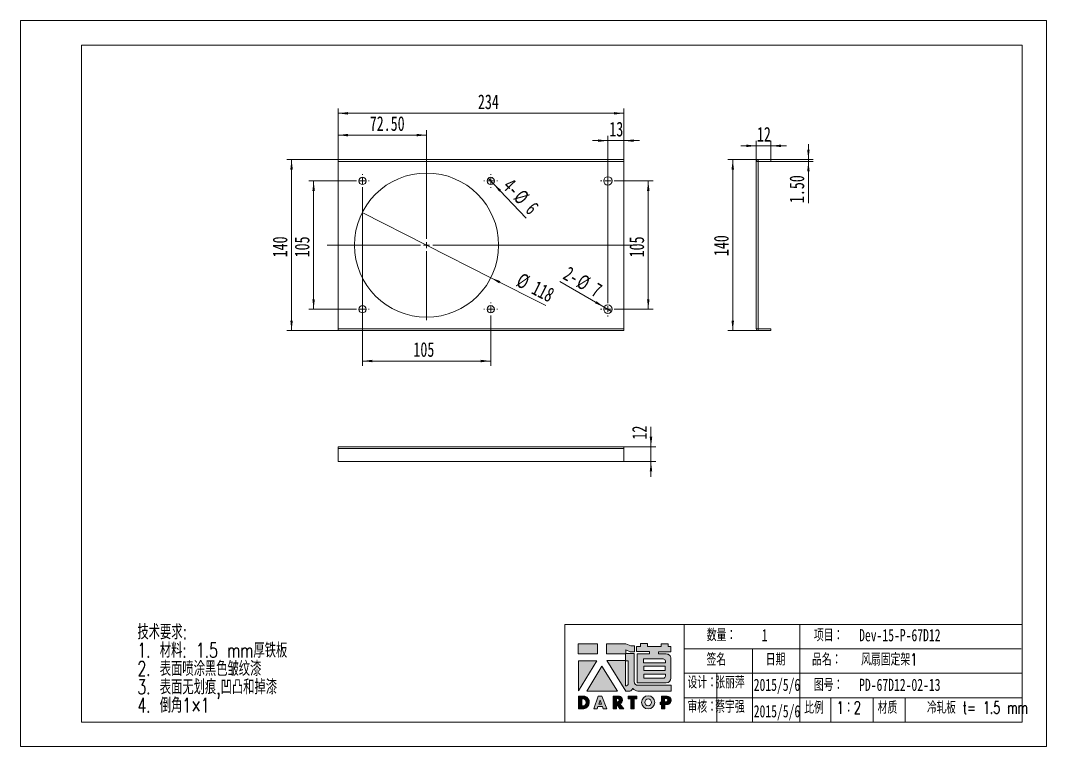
# Model space of a CAD drawing. Header units: millimetres. Extents: x 0 to 840, y 0 to 594.
import ezdxf

# ---------------------------------------------------------------- set-up
doc = ezdxf.new("R2010")
doc.units = ezdxf.units.MM
doc.header["$LTSCALE"] = 2
doc.layers.add('A-TITLEBLOCK', color=7, linetype='Continuous', lineweight=15)
doc.styles.add('SLDTEXTSTYLE0', font='TXT', dxfattribs={"width": 0.7, "bigfont": 'bigfont'})
doc.styles.add('SLDTEXTSTYLE1', font='TXT', dxfattribs={"width": 0.7})
doc.styles.add('SLDTEXTSTYLE2', font='TXT', dxfattribs={"width": 0.6538461538461539, "bigfont": 'bigfont'})
doc.dimstyles.new('SLDDIMSTYLE0', dxfattribs={"dimtxt": 12, "dimasz": 8.16, "dimexe": 0, "dimexo": 0.0625, "dimgap": 3, "dimtad": 2, "dimrnd": 1e-09, "dimzin": 12, "dimdsep": 46, "dimtxsty": 'SLDTEXTSTYLE1', "dimsah": 1, "dimcen": 0.09, "dimadec": 0, "dimazin": 3, "dimtfac": 1, "dimtmove": 0, "dimatfit": 0, "dimfxl": 0, "dimfrac": 2, "dimtolj": 1, "dimtzin": 12, "dimarcsym": 0})
doc.dimstyles.new('SLDDIMSTYLE1', dxfattribs={"dimtxt": 12, "dimasz": 8.16, "dimexe": 0, "dimexo": 0.0625, "dimgap": 3, "dimtad": 2, "dimrnd": 1e-09, "dimzin": 12, "dimdsep": 46, "dimtxsty": 'SLDTEXTSTYLE1', "dimsah": 1, "dimcen": 0.09, "dimadec": 0, "dimazin": 3, "dimtfac": 1, "dimtofl": 0, "dimtmove": 0, "dimatfit": 3, "dimfxl": 0, "dimfrac": 2, "dimtolj": 1, "dimtzin": 12, "dimarcsym": 0})
doc.dimstyles.new('SLDDIMSTYLE2', dxfattribs={"dimtxt": 12, "dimasz": 8.16, "dimexe": 0, "dimexo": 0.0625, "dimgap": 3, "dimtad": 2, "dimrnd": 1e-09, "dimzin": 4, "dimdsep": 46, "dimtxsty": 'SLDTEXTSTYLE1', "dimsah": 1, "dimcen": 0.09, "dimadec": 0, "dimazin": 1, "dimtfac": 1, "dimtofl": 0, "dimtmove": 0, "dimatfit": 3, "dimfxl": 0, "dimfrac": 2, "dimtolj": 1, "dimtzin": 12, "dimarcsym": 0})
doc.dimstyles.new('SLDDIMSTYLE3', dxfattribs={"dimtxt": 12, "dimasz": 8.16, "dimexe": 0, "dimexo": 0.0625, "dimgap": 3, "dimtad": 2, "dimrnd": 1e-09, "dimzin": 12, "dimdsep": 46, "dimtxsty": 'SLDTEXTSTYLE1', "dimblk1": 'NONE', "dimsah": 1, "dimcen": 0, "dimadec": 0, "dimazin": 3, "dimtfac": 1, "dimtmove": 0, "dimatfit": 3, "dimldrblk": 'NONE', "dimfxl": 0, "dimfrac": 2, "dimtolj": 1, "dimtzin": 12, "dimarcsym": 0})
doc.dimstyles.new('SLDDIMSTYLE4', dxfattribs={"dimtxt": 12, "dimasz": 8.16, "dimexe": 0, "dimexo": 0.0625, "dimgap": 3, "dimtad": 2, "dimrnd": 1e-09, "dimzin": 12, "dimdsep": 46, "dimtxsty": 'SLDTEXTSTYLE1', "dimblk1": 'NONE', "dimsah": 1, "dimcen": 0, "dimadec": 0, "dimazin": 3, "dimtfac": 1, "dimtmove": 0, "dimatfit": 3, "dimldrblk": 'NONE', "dimfxl": 0, "dimfrac": 2, "dimtolj": 1, "dimtzin": 12, "dimarcsym": 0})
doc.dimstyles.new('SLDDIMSTYLE5', dxfattribs={"dimtxt": 12, "dimasz": 8.16, "dimexe": 0, "dimexo": 0.0625, "dimgap": 3, "dimtad": 2, "dimrnd": 1e-09, "dimzin": 4, "dimdsep": 46, "dimtxsty": 'SLDTEXTSTYLE1', "dimsah": 1, "dimcen": 0.09, "dimadec": 0, "dimazin": 1, "dimtfac": 1, "dimtmove": 0, "dimatfit": 0, "dimfxl": 0, "dimfrac": 2, "dimtolj": 1, "dimtzin": 12, "dimarcsym": 0})

# ---------------------------------------------------------------- blocks, each defined once
blk = doc.blocks.new('块1')
at = {"linetype": 'Continuous'}
for color, points in [(12, [(15.4596455370124, 44.97355476996511), (15.4596455370124, 53.12236448196359), (-0.1372216441455354, 53.12236448196359), (-0.1372216441455354, 44.97355476996511)]), (12, [(-0.09543941307166293, 14.69460401760685), (14.95752573838749, 39.27206897076373), (-0.09543941307166293, 39.27206897076373)]), (12, [(31.88152853378735, 14.53088856560631), (19.13025121949497, 34.81193337682812), (6.825017551659649, 14.53088856560631)]), (8, [(47.79139594009808, 8.12742517421713), (47.79139594009808, 10.38120950228294), (40.67045756725874, 10.38120950228294), (40.67045756725874, 8.122031448080987), (42.89224604904918, 8.122031448080987), (42.89224604904918, -0.01900495269184162), (45.55238145046637, -0.01900495269184162), (45.55238145046637, 8.12742517421713)])]:
    blk.add_hatch(color=color, dxfattribs=at).paths.add_polyline_path(points, flags=0)
h = blk.add_hatch(color=12, dxfattribs=at)
edge = h.paths.add_edge_path(flags=0)
edge.add_line((38.76789999379105, 45.12124768258788), (38.76789999379105, 48.16997205902108))
edge.add_line((38.76789999379105, 48.16997205902108), (42.21016944663182, 46.68289003672156))
edge.add_line((42.21016944663182, 46.68289003672156), (45.9317201307783, 46.68289003672156))
edge.add_line((45.9317201307783, 46.68289003672156), (45.9317201307783, 51.60847246798652))
edge.add_line((45.9317201307783, 51.60847246798652), (42.8614591419766, 51.60847246798652))
edge.add_line((42.8614591419766, 51.60847246798652), (38.86099373715291, 53.18835830755006))
edge.add_line((38.86099373715291, 53.18835830755006), (22.82944474499205, 53.18835830755006))
edge.add_line((22.82944474499205, 53.18835830755006), (22.82944474499205, 44.85806557514632))
edge.add_line((22.82944474499205, 44.85806557514632), (38.42777796928521, 44.85806557514632))
edge.add_line((38.42777796928521, 44.85806557514632), (38.42777796928521, 44.68959095305915))
edge.add_line((38.42777796928521, 44.68959095305915), (38.42777796928521, 39.36534870503715))
edge.add_line((38.42777796928521, 39.36534870503715), (23.3018771687441, 39.36534870503715))
edge.add_line((23.3018771687441, 39.36534870503715), (38.85989420500314, 14.32735472361125))
edge.add_line((38.85989420500314, 14.32735472361125), (41.94069985035776, 14.32735472361125))
edge.add_arc((41.26090646930182, 17.27629516646864), 3.026279692369295, 282.9811251691751, 345.4172256101924)
edge.add_line((44.18969428837948, 16.51434327345369), (44.18969428837939, 16.62968258682553))
edge.add_line((44.18969428837939, 16.62968258682553), (44.46139510706749, 16.62968258682553))
edge.add_arc((50.27450662388722, 22.80613356426249), 8.481792981655811, 226.7357971412295, 259.3209385163939)
edge.add_line((48.70276667739407, 14.47124030014306), (75.73747808626996, 14.47124030014296))
edge.add_line((75.73747808626996, 14.47124030014296), (75.73747808626996, 19.21978160307659))
edge.add_line((75.73747808626996, 19.21978160307659), (48.58762824408925, 19.21978160307687))
edge.add_arc((48.5876282440515, 22.17696159563977), 2.95717999256276, 180.0000000007004, 270.0000000007314, ccw=False)
edge.add_line((45.63044825148874, 22.17696159560362), (45.63044825148888, 45.12124768258788))
edge.add_line((45.63044825148888, 45.12124768258788), (38.76789999379105, 45.12124768258788))
edge = h.paths.add_edge_path(flags=0)
edge.add_line((39.41845440429393, 18.64423929701617), (38.5780473981493, 18.64423929701617))
edge.add_line((38.5780473981493, 18.64423929701617), (38.58501110354163, 39.25890193341501))
edge.add_line((38.58501110354163, 39.25890193341501), (40.56710152110044, 39.25858465542663))
edge.add_line((40.56710152110044, 39.25858465542663), (40.56710152110044, 19.82560142344691))
edge.add_arc((36.69821349452629, 22.43824971439933), 4.668428606542609, 305.6398792732127, 325.968963113898, ccw=False)
h = blk.add_hatch(color=12, dxfattribs=at)
edge = h.paths.add_edge_path(flags=0)
edge.add_line((75.69093121442305, 46.68542826076473), (75.69093121442305, 50.91886871813395))
edge.add_line((75.69093121442305, 50.91886871813395), (73.28552082021854, 50.91886871813395))
edge.add_line((73.28552082021854, 50.91886871813395), (73.28552082021854, 53.20707771000742))
edge.add_line((73.28552082021854, 53.20707771000742), (67.78749227858239, 53.20707771000742))
edge.add_line((67.78749227858239, 53.20707771000742), (67.78749227858239, 51.03324743993018))
edge.add_line((67.78749227858239, 51.03324743993018), (56.56273245479993, 51.03324743993018))
edge.add_line((56.56273245479993, 51.03324743993018), (56.56273245479993, 53.32145643179415))
edge.add_line((56.56273245479993, 53.32145643179415), (50.68389919003803, 53.32145643179415))
edge.add_line((50.68389919003803, 53.32145643179415), (50.68389919003803, 50.99089082591806))
edge.add_line((50.68389919003803, 50.99089082591806), (47.43551395142909, 50.99089082591806))
edge.add_line((47.43551395142909, 50.99089082591806), (47.43551395142909, 46.77252107390677))
edge.add_line((47.43551395142909, 46.77252107390677), (58.15522189015076, 46.77252107390677))
edge.add_line((58.15522189015076, 46.77252107390677), (58.15522189015076, 44.90676774932623))
edge.add_line((58.15522189015076, 44.90676774932623), (48.1663364909133, 44.90676774932623))
edge.add_line((48.1663364909133, 44.90676774932623), (48.1663364909133, 21.28510279454743))
edge.add_line((48.1663364909133, 21.28510279454743), (71.87973834242777, 21.28510279454743))
edge.add_arc((71.8797383424644, 24.98157778516709), 3.696474990619765, 269.9999999994329, 359.9999999994308)
edge.add_line((75.57621333308417, 24.98157778513031), (75.57621333308427, 41.15825916545758))
edge.add_arc((71.87973834244609, 41.15825916543933), 3.696474990638222, 2.828264897405108e-10, 90.00000000028393)
edge.add_line((71.87973834242777, 44.85473415607755), (65.61115113613657, 44.85473415607759))
edge.add_line((65.61115113613657, 44.85473415607759), (65.61115113613657, 46.68542826076473))
edge.add_line((65.61115113613657, 46.68542826076473), (75.69093121442305, 46.68542826076473))
h.paths.add_polyline_path([(53.47011430738048, 31.35360309238698), (53.47011430738048, 34.78607521918592), (70.99446179674538, 34.78607521918592), (70.99446179674538, 31.35360309238698)], flags=0)
edge = h.paths.add_edge_path(flags=0)
edge.add_line((53.3553964263226, 40.85020978126384), (69.26094218231292, 40.85020978126384))
edge.add_arc((69.2609421822491, 39.00197228603129), 1.848237495232656, -1.9737740331038367e-09, 89.99999999802071, ccw=False)
edge.add_line((71.10917967748186, 39.00197228596765), (71.10917967748186, 37.6464950980746))
edge.add_line((71.10917967748186, 37.6464950980746), (53.3553964263226, 37.6464950980746))
edge.add_line((53.3553964263226, 37.6464950980746), (53.3553964263226, 40.85020978126384))
edge = h.paths.add_edge_path(flags=0)
edge.add_line((53.47011430738048, 24.94633236490662), (53.47011430738048, 28.26442576994581))
edge.add_line((53.47011430738048, 28.26442576994581), (71.22353104790234, 28.26442576994581))
edge.add_line((71.22353104790234, 28.26442576994581), (71.22353104790234, 26.79456986019685))
edge.add_arc((69.37529355265846, 26.79456986015036), 1.848237495243809, -89.99999999855493, 1.440412233932875e-09, ccw=False)
edge.add_line((69.3752935527051, 24.94633236490655), (53.47011430738048, 24.94633236490662))
h = blk.add_hatch(color=8, dxfattribs=at)
edge = h.paths.add_edge_path(flags=0)
edge.add_arc((3.563071413202113, 5.273350855589127), 5.322103356659917, 278.6604405932824, 432.3203452583787)
edge.add_line((5.179366312329847, 10.34408797537993), (0.01524684934950393, 10.34408797537993))
edge.add_line((0.01524684934950393, 10.34408797537993), (0.01524684934950393, 0.01192965307985183))
edge.add_line((0.01524684934950393, 0.01192965307985142), (4.364464618037744, 0.01192965307985142))
edge = h.paths.add_edge_path(flags=0)
edge.add_line((2.635432573056873, 8.081419863129932), (4.241728805396194, 8.081419863129932))
edge.add_arc((3.153678847341634, 5.137238590235699), 3.138798508806139, -65.78573481728489, 69.71773257233048, ccw=False)
edge.add_line((4.441057418883898, 2.274597765329883), (2.635432573056873, 2.274597765329883))
edge.add_line((2.635432573056873, 2.274597765329883), (2.635432573056873, 8.081419863129932))
h = blk.add_hatch(color=8, dxfattribs=at)
h.paths.add_polyline_path([(23.14757612124385, -0.02154317673844566), (19.16910136443273, 10.42911848144595), (16.22198800541353, 10.42911848144595), (12.4318998014098, 0.0008249228036598524), (15.22361258076066, 0.0008249228036598524), (15.88039993783019, 1.84896931795046), (19.6624249042785, 1.84896931795046), (20.33350618268459, -0.02154317673844566)], flags=0)
h.paths.add_polyline_path([(16.59656204531268, 3.840999289555347), (17.74667294189825, 7.117846553579366), (18.93966560265725, 3.840999289555347)], flags=0)
h = blk.add_hatch(color=8, dxfattribs=at)
edge = h.paths.add_edge_path(flags=0)
edge.add_arc((32.76262050212676, 7.197324694492631), 3.306506495649909, 290.6073250211866, 437.2124199352527)
edge.add_line((33.49447309571242, 10.42182108727042), (28.41543587867846, 10.42182108727042))
edge.add_line((28.41543587867846, 10.42182108727042), (28.41543587867846, -0.004886081338955961))
edge.add_line((28.41543587867846, -0.004886081338955475), (31.09939448230437, -0.004886081338955475))
edge.add_line((31.09939448230437, -0.004886081338955475), (31.09939448230437, 4.128611803586018))
edge.add_line((31.09939448230437, 4.128611803586018), (33.85812128968802, -0.04216624726898299))
edge.add_line((33.85812128968802, -0.04216624726898279), (37.10137537660729, -0.04216624726898279))
edge.add_line((37.10137537660729, -0.04216624726898279), (33.92638288218043, 4.10238651602333))
edge = h.paths.add_edge_path(flags=0)
edge.add_arc((31.95189860794512, 7.042968943743507), 1.404553694076378, -77.47302943994771, 76.71957553051169, ccw=False)
edge.add_line((32.25654512008381, 5.671852033270396), (31.07483825880198, 5.671852033270388))
edge.add_line((31.07483825880198, 5.671852033270388), (31.07483825880198, 8.409961240124272))
edge.add_line((31.07483825880198, 8.409961240124272), (32.27454879185832, 8.409961240124272))
h = blk.add_hatch(color=8, dxfattribs=at)
edge = h.paths.add_edge_path(flags=0)
edge.add_arc((57.01573980649943, 5.245906307851777), 5.353273185570425, 0, 360)
edge = h.paths.add_edge_path(flags=0)
edge.add_arc((57.01573980649943, 5.245906307851777), 2.750165771077118, 0, 360)
h = blk.add_hatch(color=8, dxfattribs=at)
edge = h.paths.add_edge_path(flags=0)
edge.add_arc((72.3469482525466, 6.894670098855414), 3.514503244550538, 288.8958684179252, 445.2442177897109)
edge.add_line((72.63833142567154, 10.39707340264212), (72.48469471784567, 10.39707340264212))
edge.add_line((72.48469471784567, 10.39707340264212), (67.95682026929293, 10.39707340264212))
edge.add_line((67.95682026929293, 10.39707340264212), (67.95682026929293, 5.530980597840529))
edge.add_line((67.95682026929293, 5.530980597840529), (66.75539786013852, 5.530980597840529))
edge.add_line((66.75539786013852, 5.530980597840529), (66.75539786013852, 3.555766360574825))
edge.add_line((66.75539786013852, 3.555766360574825), (67.9373951968396, 3.555766360574825))
edge.add_line((67.9373951968396, 3.555766360574825), (67.9373951968396, 0.01335740407877228))
edge.add_line((67.9373951968396, 0.01335740407877249), (70.58067110101072, 0.01335740407877249))
edge.add_line((70.58067110101072, 0.01335740407877249), (70.58067110101072, 3.569567953948787))
edge.add_line((70.58067110101072, 3.569567953948787), (73.48511730057659, 3.569567953948787))
edge = h.paths.add_edge_path(flags=0)
edge.add_arc((71.62401189213051, 6.924808752416715), 1.406127549846548, -79.01085638112971, 72.55127628001378, ccw=False)
edge.add_line((71.89205213510886, 5.544464913157247), (70.54145444546555, 5.544464913157226))
edge.add_line((70.54145444546555, 5.544464913157226), (70.54145444546555, 8.266234302613304))
edge.add_line((70.54145444546555, 8.266234302613304), (72.0456422749508, 8.266234302613304))
at = {"layer": 'A-TITLEBLOCK'}
for p, q in [((15.4596455370124, 53.12236448196359), (-0.1372216441455354, 53.12236448196359)), ((-0.1372216441455354, 53.12236448196359), (-0.1372216441455354, 44.97355476996511)), ((15.4596455370124, 44.97355476996511), (15.4596455370124, 53.12236448196359)), ((38.86099373715291, 53.18835830755006), (22.82944474499205, 53.18835830755006)), ((22.82944474499205, 53.18835830755006), (22.82944474499205, 44.85806557514632)), ((42.8614591419766, 51.60847246798652), (38.86099373715291, 53.18835830755006)), ((45.9317201307783, 51.60847246798652), (42.8614591419766, 51.60847246798652)), ((45.9317201307783, 46.68289003672156), (45.9317201307783, 51.60847246798652)), ((50.68389919003803, 50.99089082591806), (47.43551395142909, 50.99089082591806)), ((47.43551395142909, 50.99089082591806), (47.43551395142909, 46.77252107390677)), ((56.56273245479993, 53.32145643179415), (50.68389919003803, 53.32145643179415)), ((50.68389919003803, 53.32145643179415), (50.68389919003803, 50.99089082591806)), ((56.56273245479993, 51.03324743993018), (56.56273245479993, 53.32145643179415)), ((67.78749227858239, 51.03324743993018), (56.56273245479993, 51.03324743993018)), ((73.28552082021854, 53.20707771000742), (67.78749227858239, 53.20707771000742)), ((67.78749227858239, 53.20707771000742), (67.78749227858239, 51.03324743993018)), ((73.28552082021854, 50.91886871813395), (73.28552082021854, 53.20707771000742)), ((75.69093121442305, 50.91886871813395), (73.28552082021854, 50.91886871813395)), ((75.69093121442305, 46.68542826076473), (75.69093121442305, 50.91886871813395)), ((-0.1372216441455354, 44.97355476996511), (15.4596455370124, 44.97355476996511)), ((22.82944474499205, 44.85806557514632), (38.42777796928521, 44.85806557514632)), ((38.42777796928521, 44.85806557514632), (38.42777796928521, 44.68959095305915)), ((38.42777796928521, 44.68959095305915), (38.42777796928521, 39.36534870503715)), ((38.76789999379105, 48.16997205902108), (42.21016944663182, 46.68289003672156)), ((38.76789999379105, 45.12124768258788), (38.76789999379105, 48.16997205902108)), ((45.63044825148888, 45.12124768258788), (38.76789999379105, 45.12124768258788)), ((42.21016944663182, 46.68289003672156), (45.9317201307783, 46.68289003672156)), ((45.63044825148888, 22.17696159560362), (45.63044825148888, 45.12124768258788)), ((47.43551395142909, 46.77252107390677), (58.15522189015076, 46.77252107390677)), ((58.15522189015076, 44.90676774932623), (48.1663364909133, 44.90676774932623)), ((48.1663364909133, 44.90676774932623), (48.1663364909133, 21.28510279454743)), ((58.15522189015076, 46.77252107390677), (58.15522189015076, 44.90676774932623)), ((65.61115113613657, 44.85473415607759), (65.61115113613657, 46.68542826076473)), ((65.61115113613657, 46.68542826076473), (75.69093121442305, 46.68542826076473)), ((71.87973834242777, 44.85473415607759), (65.61115113613657, 44.85473415607759)), ((14.95752573838749, 39.27206897076373), (-0.09543941307166293, 39.27206897076373)), ((-0.09543941307166293, 39.27206897076373), (-0.09543941307166293, 14.69460401760685)), ((-0.09543941307166293, 14.69460401760685), (14.95752573838749, 39.27206897076373)), ((19.13025121949497, 34.81193337682812), (6.825017551659649, 14.53088856560631)), ((31.88152853378735, 14.53088856560631), (19.13025121949497, 34.81193337682812)), ((38.42777796928521, 39.36534870503715), (23.3018771687441, 39.36534870503715)), ((23.3018771687441, 39.36534870503715), (38.85989420500314, 14.32735472361125)), ((38.5780473981493, 18.64423929701617), (38.58501110354163, 39.25890193341501)), ((38.58501110354163, 39.25890193341501), (40.56710152110044, 39.25858465542663)), ((40.56710152110044, 39.25858465542663), (40.56710152110044, 19.82560142344691)), ((53.3553964263226, 37.6464950980746), (53.3553964263226, 40.85020978126384)), ((53.3553964263226, 40.85020978126384), (69.26094218231292, 40.85020978126384)), ((71.10917967748186, 37.6464950980746), (53.3553964263226, 37.6464950980746)), ((53.47011430738048, 31.35360309238698), (53.47011430738048, 34.78607521918592)), ((53.47011430738048, 34.78607521918592), (70.99446179674538, 34.78607521918592)), ((70.99446179674538, 34.78607521918592), (70.99446179674538, 31.35360309238698)), ((71.10917967748186, 39.00197228596765), (71.10917967748186, 37.6464950980746)), ((75.57621333308427, 24.98157778513031), (75.57621333308427, 41.15825916545758)), ((70.99446179674538, 31.35360309238698), (53.47011430738048, 31.35360309238698)), ((53.47011430738048, 24.94633236490662), (53.47011430738048, 28.26442576994581)), ((53.47011430738048, 28.26442576994581), (71.22353104790234, 28.26442576994581)), ((71.22353104790234, 28.26442576994581), (71.22353104790234, 26.79456986019685)), ((39.41845440429393, 18.64423929701617), (38.5780473981493, 18.64423929701617)), ((48.1663364909133, 21.28510279454743), (71.87973834242777, 21.28510279454743)), ((75.73747808626996, 19.21978160307659), (48.58762824408925, 19.21978160307687)), ((69.3752935527051, 24.94633236490662), (53.47011430738048, 24.94633236490662)), ((75.73747808626996, 14.47124030014296), (75.73747808626996, 19.21978160307659)), ((5.179366312329847, 10.34408797537993), (0.01524684934950393, 10.34408797537993)), ((0.01524684934950393, 10.34408797537993), (0.01524684934950393, 0.01192965307985142)), ((6.825017551659649, 14.53088856560631), (31.88152853378735, 14.53088856560631)), ((16.22198800541353, 10.42911848144595), (12.4318998014098, 0.0008249228036598524)), ((19.16910136443273, 10.42911848144595), (16.22198800541353, 10.42911848144595)), ((23.14757612124385, -0.02154317673844566), (19.16910136443273, 10.42911848144595)), ((33.49447309571242, 10.42182108727042), (28.41543587867846, 10.42182108727042)), ((28.41543587867846, 10.42182108727042), (28.41543587867846, -0.004886081338955475)), ((31.07483825880198, 5.671852033270388), (31.07483825880198, 8.409961240124272)), ((31.07483825880198, 8.409961240124272), (32.27454879185832, 8.409961240124272)), ((38.85989420500314, 14.32735472361125), (41.94069985035776, 14.32735472361125)), ((47.79139594009808, 10.38120950228294), (40.67045756725874, 10.38120950228294)), ((40.67045756725874, 10.38120950228294), (40.67045756725874, 8.122031448080987)), ((44.18969428837939, 16.51434327345372), (44.18969428837939, 16.62968258682553)), ((44.18969428837939, 16.62968258682553), (44.46139510706749, 16.62968258682553)), ((47.79139594009808, 8.12742517421713), (47.79139594009808, 10.38120950228294)), ((48.70276667739405, 14.47124030014296), (75.73747808626996, 14.47124030014296)), ((72.48469471784567, 10.39707340264212), (67.95682026929293, 10.39707340264212)), ((67.95682026929293, 10.39707340264212), (67.95682026929293, 5.530980597840529)), ((72.63833142567154, 10.39707340264212), (72.48469471784567, 10.39707340264212)), ((0.01524684934950393, 0.01192965307985142), (4.364464618037744, 0.01192965307985142)), ((2.635432573056873, 2.274597765329883), (2.635432573056873, 8.081419863129932)), ((2.635432573056873, 8.081419863129932), (4.241728805396194, 8.081419863129932)), ((4.441057418883898, 2.274597765329883), (2.635432573056873, 2.274597765329883)), ((12.4318998014098, 0.0008249228036598524), (15.22361258076066, 0.0008249228036598524)), ((15.22361258076066, 0.0008249228036598524), (15.88039993783019, 1.84896931795046)), ((15.88039993783019, 1.84896931795046), (19.6624249042785, 1.84896931795046)), ((16.59656204531268, 3.840999289555347), (17.74667294189825, 7.117846553579366)), ((18.93966560265725, 3.840999289555347), (16.59656204531268, 3.840999289555347)), ((17.74667294189825, 7.117846553579366), (18.93966560265725, 3.840999289555347)), ((19.6624249042785, 1.84896931795046), (20.33350618268459, -0.02154317673844566)), ((32.25654512008381, 5.671852033270388), (31.07483825880198, 5.671852033270388)), ((31.09939448230437, -0.004886081338955475), (31.09939448230437, 4.128611803586018)), ((31.09939448230437, 4.128611803586018), (33.85812128968802, -0.04216624726898279)), ((37.10137537660729, -0.04216624726898279), (33.92638288218043, 4.10238651602333)), ((40.67045756725874, 8.122031448080987), (42.89224604904918, 8.122031448080987)), ((42.89224604904918, 8.122031448080987), (42.89224604904918, -0.01900495269184162)), ((45.55238145046637, -0.01900495269184162), (45.55238145046637, 8.12742517421713)), ((45.55238145046637, 8.12742517421713), (47.79139594009808, 8.12742517421713)), ((67.95682026929293, 5.530980597840529), (66.75539786013852, 5.530980597840529)), ((66.75539786013852, 5.530980597840529), (66.75539786013852, 3.555766360574825)), ((66.75539786013852, 3.555766360574825), (67.9373951968396, 3.555766360574825)), ((67.9373951968396, 3.555766360574825), (67.9373951968396, 0.01335740407877249)), ((67.9373951968396, 0.01335740407877249), (70.58067110101072, 0.01335740407877249)), ((70.54145444546555, 5.544464913157226), (70.54145444546555, 8.266234302613304)), ((70.54145444546555, 8.266234302613304), (72.0456422749508, 8.266234302613304)), ((71.89205213510886, 5.544464913157226), (70.54145444546555, 5.544464913157226)), ((70.58067110101072, 0.01335740407877249), (70.58067110101072, 3.569567953948787)), ((70.58067110101072, 3.569567953948787), (73.48511730057659, 3.569567953948787)), ((20.33350618268459, -0.02154317673844566), (23.14757612124385, -0.02154317673844566)), ((28.41543587867846, -0.004886081338955475), (31.09939448230437, -0.004886081338955475)), ((33.85812128968802, -0.04216624726898279), (37.10137537660729, -0.04216624726898279)), ((42.89224604904918, -0.01900495269184162), (45.55238145046637, -0.01900495269184162))]:
    blk.add_line(p, q, dxfattribs=at)
for radius in [5.353273185570423, 2.750165771077121]:
    blk.add_circle((57.01573980649943, 5.245906307851777), radius, dxfattribs=at)
for centre, radius, start, end in [((71.87973834244609, 41.15825916543933), 3.696474990638258, 2.828264897405108e-10, 90.00000000028393), ((69.2609421822491, 39.00197228603129), 1.848237495232766, 359.9999999980279, 89.99999999802154), ((69.37529355265846, 26.79456986015036), 1.848237495243879, 270.0000000014467, 1.44122564053541e-09), ((36.69821349452629, 22.43824971439933), 4.668428606542613, 305.6398792732136, 325.9689631138988), ((48.5876282440515, 22.17696159563977), 2.957179992562899, 180.0000000007012, 270.0000000007323), ((71.8797383424644, 24.98157778516709), 3.696474990619862, 269.9999999994329, 359.9999999994308), ((3.563071413202113, 5.273350855589127), 5.322103356659929, 278.6604405932824, 72.32034525837781), ((31.95189860794512, 7.042968943743507), 1.404553694076386, 282.5269705600539, 76.71957553051254), ((32.76262050212676, 7.197324694492631), 3.306506495649912, 290.6073250211866, 77.21241993525202), ((41.26090646930182, 17.27629516646864), 3.026279692369397, 282.9811251691751, 345.4172256101924), ((50.27450662388722, 22.80613356426249), 8.481792981655907, 226.7357971412295, 259.3209385163939), ((72.3469482525466, 6.894670098855414), 3.514503244550554, 288.8958684179252, 85.24421778971008), ((3.153678847341634, 5.137238590235699), 3.138798508806141, 294.2142651827166, 69.71773257233134), ((71.62401189213051, 6.924808752416715), 1.40612754984657, 280.9891436188718, 72.55127628001459)]:
    blk.add_arc(centre, radius, start, end, dxfattribs=at)
blk = doc.blocks.new('SW_NOTE_0')
at = {"layer": 'A-TITLEBLOCK', "color": 0, "char_height": 12, "attachment_point": 1, "style": 'SLDTEXTSTYLE0'}
for s, insert in [('\\M+18B5A术\\M+19776\\M+18B81:', (0, 15.46881287726358)), ('1. \\M+18DDE\\M+197BF: 1.5 mm\\M+18CFA铁\\M+194C2', (0, 0.4688132125397065)), ('2. \\M+1955C\\M+196CA喷涂\\M+1FC4B\\M+19046皱纹\\M+18EBD', (0, -14.53118645218417)), ('3. \\M+1955C\\M+196CA\\M+19DD9划\\M+18DAD,\\M+1899A\\M+193CA\\M+19861\\M+19D7B\\M+18EBD', (0, -29.53118611690804)), ('4. \\M+1937C\\M+18A701\\M+1817E1', (0, -44.53118578163191))]:
    blk.add_mtext(s, dxfattribs=dict(at, insert=insert))
blk = doc.blocks.new('_D')
at = {"layer": 'A-TITLEBLOCK'}
for p, q in [((516.3414534555255, 245.6810758626955), (516.3414534555255, 262.0822266060444)), ((494.1247912342945, 245.6810758626955), (520.3414534555255, 245.6810758626955)), ((516.3414534555255, 233.6810758626955), (516.3414534555255, 245.6810758626955)), ((494.1247912342945, 233.6810758626955), (520.3414534555255, 233.6810758626955)), ((516.3414534555255, 233.6810758626955), (516.3414534555255, 220.9810758626955))]:
    blk.add_line(p, q, dxfattribs=at)
for points in [[(516.3414534555255, 245.6810758626955), (517.3574534555255, 253.8410758626955), (515.3254534555256, 253.8410758626955)], [(516.3414534555255, 233.6810758626955), (515.3254534555256, 225.5210758626955), (517.3574534555255, 225.5210758626955)]]:
    blk.add_solid(points, dxfattribs=at)
at = {"layer": 'A-TITLEBLOCK', "insert": (500.8726403454312, 251.5488928500148), "char_height": 12, "attachment_point": 1, "rotation": 90, "style": 'SLDTEXTSTYLE1'}
blk.add_mtext('12', dxfattribs=at)
blk = doc.blocks.new('_D_1')
at = {"layer": 'A-TITLEBLOCK'}
for p, q in [((274.6247912342945, 463.1702259150151), (236.1247912342945, 463.1702259150151)), ((240.1247912342945, 463.1702259150151), (240.1247912342945, 358.1702259150151)), ((274.6247912342944, 358.1702259150151), (236.1247912342945, 358.1702259150151))]:
    blk.add_line(p, q, dxfattribs=at)
for points in [[(240.1247912342945, 463.1702259150151), (239.1087912342945, 455.010225915015), (241.1407912342945, 455.010225915015)], [(240.1247912342945, 358.1702259150151), (241.1407912342945, 366.3302259150151), (239.1087912342945, 366.3302259150151)]]:
    blk.add_solid(points, dxfattribs=at)
at = {"layer": 'A-TITLEBLOCK', "insert": (224.6559781242003, 400.6111465460931), "char_height": 12, "attachment_point": 1, "rotation": 90.00000000000041, "style": 'SLDTEXTSTYLE1'}
blk.add_mtext('105', dxfattribs=at)
blk = doc.blocks.new('_D_2')
at = {"layer": 'A-TITLEBLOCK'}
for p, q in [((280.1247912342944, 457.6702259150151), (280.1247912342944, 311.8119858682276)), ((385.1247912342944, 352.6702259150151), (385.1247912342944, 311.8119858682276)), ((280.1247912342944, 315.8119858682276), (385.1247912342944, 315.8119858682276))]:
    blk.add_line(p, q, dxfattribs=at)
for points in [[(280.1247912342944, 315.8119858682276), (288.2847912342945, 314.7959858682275), (288.2847912342945, 316.8279858682276)], [(385.1247912342944, 315.8119858682276), (376.9647912342944, 316.8279858682276), (376.9647912342944, 314.7959858682275)]]:
    blk.add_solid(points, dxfattribs=at)
at = {"layer": 'A-TITLEBLOCK', "insert": (321.8229316860636, 331.2807989783218), "char_height": 12, "attachment_point": 1, "style": 'SLDTEXTSTYLE1'}
blk.add_mtext('105', dxfattribs=at)
blk = doc.blocks.new('_D_3')
at = {"layer": 'A-TITLEBLOCK'}
for p, q in [((260.1247912342945, 480.6702259150151), (218.0688056076539, 480.6702259150151)), ((222.0688056076539, 480.6702259150151), (222.0688056076539, 340.6702259150151)), ((260.1247912342945, 340.6702259150151), (218.0688056076539, 340.6702259150151))]:
    blk.add_line(p, q, dxfattribs=at)
for points in [[(222.0688056076539, 480.6702259150151), (221.0528056076539, 472.510225915015), (223.0848056076539, 472.510225915015)], [(222.0688056076539, 340.6702259150151), (223.0848056076539, 348.8302259150151), (221.0528056076539, 348.8302259150151)]]:
    blk.add_solid(points, dxfattribs=at)
at = {"layer": 'A-TITLEBLOCK', "insert": (206.5999924975597, 400.6111465460929), "char_height": 12, "attachment_point": 1, "rotation": 90.00000000000041, "style": 'SLDTEXTSTYLE1'}
blk.add_mtext('140', dxfattribs=at)
blk = doc.blocks.new('_D_4')
at = {"layer": 'A-TITLEBLOCK'}
for p, q in [((260.1247912342945, 480.6702259150151), (260.1247912342945, 504.6702259150151)), ((332.6247912342944, 472.1702259150151), (332.6247912342944, 504.6702259150151)), ((332.6247912342944, 500.6702259150151), (260.1247912342945, 500.6702259150151))]:
    blk.add_line(p, q, dxfattribs=at)
for points in [[(260.1247912342945, 500.6702259150151), (268.2847912342945, 499.654225915015), (268.2847912342945, 501.6862259150151)], [(332.6247912342944, 500.6702259150151), (324.4647912342944, 501.6862259150151), (324.4647912342944, 499.654225915015)]]:
    blk.add_solid(points, dxfattribs=at)
at = {"layer": 'A-TITLEBLOCK', "insert": (286.0873185481206, 516.139039025109), "char_height": 12, "attachment_point": 1, "style": 'SLDTEXTSTYLE1'}
blk.add_mtext('72.50', dxfattribs=at)
blk = doc.blocks.new('_D_5')
at = {"layer": 'A-TITLEBLOCK'}
for p, q in [((260.1247912342945, 480.6702259150151), (260.1247912342945, 522.5036577347104)), ((494.1247912342945, 480.6702259150151), (494.1247912342945, 522.5036577347104)), ((494.1247912342945, 518.5036577347104), (260.1247912342945, 518.5036577347104))]:
    blk.add_line(p, q, dxfattribs=at)
for points in [[(260.1247912342945, 518.5036577347104), (268.2847912342945, 517.4876577347104), (268.2847912342945, 519.5196577347103)], [(494.1247912342945, 518.5036577347104), (485.9647912342945, 519.5196577347103), (485.9647912342945, 517.4876577347104)]]:
    blk.add_solid(points, dxfattribs=at)
at = {"layer": 'A-TITLEBLOCK', "insert": (374.6515871046021, 533.9724708448043), "char_height": 12, "attachment_point": 1, "style": 'SLDTEXTSTYLE1'}
blk.add_mtext('234', dxfattribs=at)
blk = doc.blocks.new('_D_6')
at = {"layer": 'A-TITLEBLOCK'}
for p, q in [((487.1247912342945, 463.1702259150151), (518.1247912342944, 463.1702259150151)), ((514.1247912342944, 358.1702259150151), (514.1247912342944, 463.1702259150151)), ((487.1247912342945, 358.1702259150151), (518.1247912342944, 358.1702259150151))]:
    blk.add_line(p, q, dxfattribs=at)
for points in [[(514.1247912342944, 463.1702259150151), (513.1087912342945, 455.010225915015), (515.1407912342944, 455.010225915015)], [(514.1247912342944, 358.1702259150151), (515.1407912342944, 366.3302259150151), (513.1087912342945, 366.3302259150151)]]:
    blk.add_solid(points, dxfattribs=at)
at = {"layer": 'A-TITLEBLOCK', "insert": (498.6559781242002, 400.6111465460933), "char_height": 12, "attachment_point": 1, "rotation": 90, "style": 'SLDTEXTSTYLE1'}
blk.add_mtext('105', dxfattribs=at)
blk = doc.blocks.new('_D_7')
at = {"layer": 'A-TITLEBLOCK'}
for q in [(383.0456174007451, 465.3328715563265), (414.2764292938286, 432.8482480364668)]:
    blk.add_line((387.2039650678439, 461.0075802737036), q, dxfattribs=at)
blk.add_solid([(387.2039650678439, 461.0075802737036), (392.1269019045741, 454.4210372577077), (393.5917338856224, 455.8293310009651)], dxfattribs=at)
at = {"layer": 'A-TITLEBLOCK', "char_height": 12, "attachment_point": 1, "rotation": 313.87266180559595, "style": 'SLDTEXTSTYLE1'}
for s, insert in [('4-', (402.9102069248365, 466.3443275210434)), ('%%c', (411.7249850695301, 457.2478097198976)), ('6', (421.4662567751229, 447.0433149355915))]:
    blk.add_mtext(s, dxfattribs=dict(at, insert=insert))
blk = doc.blocks.new('_NONE')
blk = doc.blocks.new('_D_8')
at = {"layer": 'A-TITLEBLOCK'}
for q in [(441.842895591166, 380.8496389388537), (484.1558801475401, 356.4202259150151)]:
    blk.add_line((478.093702321049, 359.9202259150151), q, dxfattribs=at)
blk.add_solid([(478.093702321049, 359.9202259150151), (471.5349350261679, 364.88010772526), (470.5189350261679, 363.12034410477)], dxfattribs=at)
at = {"layer": 'A-TITLEBLOCK', "char_height": 12, "attachment_point": 1, "rotation": 329.9999999999999, "style": 'SLDTEXTSTYLE1'}
for s, insert in [('2-', (449.3948036911578, 393.9299274621308)), ('%%c', (460.3894589482609, 387.6398952186378)), ('7', (472.5819133569304, 380.5428434548676))]:
    blk.add_mtext(s, dxfattribs=dict(at, insert=insert))
blk = doc.blocks.new('_D_9')
at = {"layer": 'A-TITLEBLOCK'}
for q in [(280.005300915181, 437.3570998150566), (430.2187442345434, 361.1737845521427)]:
    blk.add_line((385.244281553408, 383.9833520149735), q, dxfattribs=at)
blk.add_solid([(385.244281553408, 383.9833520149735), (392.0622676063152, 379.3862961982182), (392.9813816362285, 381.1985471190393)], dxfattribs=at)
at = {"layer": 'A-TITLEBLOCK', "char_height": 12, "attachment_point": 1, "rotation": 333.1073761904251, "style": 'SLDTEXTSTYLE1'}
for s, insert in [('%%c', (410.5617677381679, 388.4987942257096)), ('118', (423.1210072115223, 382.073098479817))]:
    blk.add_mtext(s, dxfattribs=dict(at, insert=insert))
blk = doc.blocks.new('_D_10')
at = {"layer": 'A-TITLEBLOCK'}
for p, q in [((481.1247912342945, 496.1391332363593), (468.4247912342946, 496.1391332363593)), ((481.1247912342945, 364.1702259150151), (481.1247912342945, 500.1391332363593)), ((481.1247912342945, 496.1391332363593), (494.1247912342945, 496.1391332363593)), ((494.1247912342945, 480.6702259150151), (494.1247912342945, 500.1391332363593)), ((494.1247912342945, 496.1391332363593), (506.8247912342945, 496.1391332363593))]:
    blk.add_line(p, q, dxfattribs=at)
for points in [[(481.1247912342945, 496.1391332363593), (472.9647912342945, 497.1551332363593), (472.9647912342945, 495.1231332363593)], [(494.1247912342945, 496.1391332363593), (502.2847912342945, 495.1231332363593), (502.2847912342945, 497.1551332363593)]]:
    blk.add_solid(points, dxfattribs=at)
at = {"layer": 'A-TITLEBLOCK', "insert": (482.2281584263069, 511.6079463464534), "char_height": 12, "attachment_point": 1, "style": 'SLDTEXTSTYLE1'}
blk.add_mtext('13', dxfattribs=at)
blk = doc.blocks.new('SW_CENTERMARKSYMBOL_0')
at = {"layer": 'A-TITLEBLOCK', "color": 0}
for p, q in [((0, 5.000000000000004), (0, 61.5)), ((-4.999999999999948, 0), (-81.39808444872266, 0)), ((0, 0), (-2.499999999999947, 0)), ((0, 0), (0, 2.500000000000002)), ((0, 0), (0, -2.500000000000002)), ((0, 0), (2.500000000000058, 0)), ((5.000000000000004, 0), (172.0837812240025, 0)), ((0, -5.000000000000004), (0, -61.50000000000006))]:
    blk.add_line(p, q, dxfattribs=at)
blk = doc.blocks.new('SW_CENTERMARKSYMBOL_1')
at = {"layer": 'A-TITLEBLOCK', "color": 0}
for p, q in [((-5.000000000000004, 0), (-5.500000000000005, 0)), ((0, 0), (-2.500000000000002, 0)), ((0, 4.999999999999948), (0, 5.500000000000005)), ((0, 0), (0, 2.500000000000002)), ((0, 0), (0, -2.500000000000002)), ((0, 0), (2.500000000000002, 0)), ((5.000000000000004, 0), (5.500000000000005, 0)), ((0, -5.000000000000004), (0, -5.500000000000005))]:
    blk.add_line(p, q, dxfattribs=at)
blk = doc.blocks.new('SW_CENTERMARKSYMBOL_2')
at = {"layer": 'A-TITLEBLOCK', "color": 0}
for p, q in [((-4.999999999999948, 0), (-5.499999999999949, 0)), ((0, 0), (-2.499999999999947, 0)), ((0, 4.999999999999948), (0, 5.500000000000005)), ((0, 0), (0, 2.500000000000002)), ((0, 0), (0, -2.500000000000002)), ((0, 0), (2.500000000000002, 0)), ((5.000000000000004, 0), (5.500000000000005, 0)), ((0, -5.000000000000004), (0, -5.500000000000005))]:
    blk.add_line(p, q, dxfattribs=at)
blk = doc.blocks.new('SW_CENTERMARKSYMBOL_3')
at = {"layer": 'A-TITLEBLOCK', "color": 0}
for p, q in [((-5.000000000000004, 0), (-5.500000000000005, 0)), ((0, 0), (-2.500000000000002, 0)), ((0, 5.000000000000004), (0, 5.500000000000005)), ((0, 0), (0, 2.500000000000002)), ((0, 0), (0, -2.500000000000002)), ((0, 0), (2.500000000000002, 0)), ((5.000000000000004, 0), (5.500000000000005, 0)), ((0, -5.000000000000004), (0, -5.500000000000005))]:
    blk.add_line(p, q, dxfattribs=at)
blk = doc.blocks.new('SW_CENTERMARKSYMBOL_4')
at = {"layer": 'A-TITLEBLOCK', "color": 0}
for p, q in [((-5.000000000000004, 0), (-5.499999999999949, 0)), ((0, 0), (-2.499999999999947, 0)), ((0, 5.000000000000004), (0, 5.500000000000005)), ((0, 0), (0, 2.500000000000002)), ((0, 0), (0, -2.500000000000002)), ((0, 0), (2.500000000000058, 0)), ((5.000000000000004, 0), (5.50000000000006, 0)), ((0, -5.000000000000004), (0, -5.500000000000005))]:
    blk.add_line(p, q, dxfattribs=at)
blk = doc.blocks.new('SW_CENTERMARKSYMBOL_5')
at = {"layer": 'A-TITLEBLOCK', "color": 0}
for p, q in [((-5.000000000000004, 0), (-6.000000000000005, 0)), ((0, 0), (-2.500000000000058, 0)), ((0, 4.999999999999948), (0, 6.000000000000005)), ((0, 0), (0, 2.500000000000002)), ((0, 0), (0, -2.500000000000002)), ((0, 0), (2.499999999999947, 0)), ((5.000000000000004, 0), (6.000000000000005, 0)), ((0, -5.000000000000004), (0, -6.00000000000006))]:
    blk.add_line(p, q, dxfattribs=at)
blk = doc.blocks.new('SW_CENTERMARKSYMBOL_6')
at = {"layer": 'A-TITLEBLOCK', "color": 0}
for p, q in [((-5.000000000000004, 0), (-6.000000000000005, 0)), ((0, 0), (-2.500000000000058, 0)), ((0, 5.000000000000004), (0, 6.000000000000005)), ((0, 0), (0, 2.500000000000002)), ((0, 0), (0, -2.500000000000002)), ((0, 0), (2.499999999999947, 0)), ((5.000000000000004, 0), (6.000000000000005, 0)), ((0, -5.000000000000004), (0, -6.000000000000005))]:
    blk.add_line(p, q, dxfattribs=at)
blk = doc.blocks.new('_D_11')
at = {"layer": 'A-TITLEBLOCK'}
for p, q in [((602.5857138660931, 479.1702259150151), (602.5857138660931, 495.9038709517987)), ((614.585713866093, 480.6702259150151), (614.585713866093, 495.9038709517987)), ((602.5857138660931, 491.9038709517987), (589.885713866093, 491.9038709517987)), ((614.585713866093, 491.9038709517987), (602.5857138660931, 491.9038709517987)), ((614.585713866093, 491.9038709517987), (627.285713866093, 491.9038709517987))]:
    blk.add_line(p, q, dxfattribs=at)
for points in [[(602.5857138660931, 491.9038709517987), (594.4257138660931, 492.9198709517987), (594.4257138660931, 490.8878709517987)], [(614.585713866093, 491.9038709517987), (622.745713866093, 490.8878709517987), (622.745713866093, 492.9198709517987)]]:
    blk.add_solid(points, dxfattribs=at)
at = {"layer": 'A-TITLEBLOCK', "insert": (603.0635406313842, 507.3726840618929), "char_height": 12, "attachment_point": 1, "style": 'SLDTEXTSTYLE1'}
blk.add_mtext('12', dxfattribs=at)
blk = doc.blocks.new('_D_12')
at = {"layer": 'A-TITLEBLOCK'}
for p, q in [((645.220772438956, 480.6702259150151), (645.220772438956, 493.3702259150151)), ((614.585713866093, 480.6702259150151), (649.220772438956, 480.6702259150151)), ((614.585713866093, 479.1702259150151), (649.220772438956, 479.1702259150151)), ((645.220772438956, 480.6702259150151), (645.220772438956, 479.1702259150151)), ((645.220772438956, 479.1702259150151), (645.220772438956, 445.022612610326))]:
    blk.add_line(p, q, dxfattribs=at)
for points in [[(645.220772438956, 480.6702259150151), (646.236772438956, 488.8302259150151), (644.2047724389561, 488.8302259150151)], [(645.220772438956, 479.1702259150151), (644.2047724389561, 471.0102259150151), (646.236772438956, 471.0102259150151)]]:
    blk.add_solid(points, dxfattribs=at)
at = {"layer": 'A-TITLEBLOCK', "insert": (629.751959328862, 445.022612610326), "char_height": 12, "attachment_point": 1, "rotation": 90.00000000000045, "style": 'SLDTEXTSTYLE1'}
blk.add_mtext('1.50', dxfattribs=at)
blk = doc.blocks.new('_D_13')
at = {"layer": 'A-TITLEBLOCK'}
for p, q in [((604.085713866093, 480.6702259150151), (579.285713866092, 480.670225915015)), ((583.285713866092, 480.670225915015), (583.2857138660924, 340.670225915015)), ((604.0857138660934, 340.6702259150151), (579.2857138660924, 340.670225915015))]:
    blk.add_line(p, q, dxfattribs=at)
for points in [[(583.285713866092, 480.670225915015), (582.269713866092, 472.510225915015), (584.301713866092, 472.510225915015)], [(583.2857138660924, 340.670225915015), (584.3017138660923, 348.830225915015), (582.2697138660924, 348.830225915015)]]:
    blk.add_solid(points, dxfattribs=at)
at = {"layer": 'A-TITLEBLOCK', "insert": (567.816900755998, 401.6405344019345), "char_height": 12, "attachment_point": 1, "rotation": 90.00000000000061, "style": 'SLDTEXTSTYLE1'}
blk.add_mtext('140', dxfattribs=at)

msp = doc.modelspace()

# ---------------------------------------------------------------- linework, layer by layer
at = {"color": 7, "linetype": 'Continuous', "lineweight": 15}
for p, q in [((494.1247899229923, 480.6702262130382), (260.1247925455967, 480.6702262130382)), ((260.1247925455967, 479.1702231732014), (260.1247925455967, 480.6702262130382)), ((494.1247899229923, 479.1702231732014), (260.1247925455967, 479.1702231732014)), ((260.1247925455967, 479.1702231732014), (260.1247925455967, 342.1702286568287)), ((494.1247899229923, 479.1702231732014), (494.1247899229923, 480.6702262130382)), ((494.1247899229923, 479.1702231732014), (494.1247899229923, 342.1702286568287)), ((604.0857138791314, 479.1702231732014), (602.5857138660929, 479.1702231732014)), ((602.5857138660929, 479.1702231732014), (602.5857138660929, 342.1702286568287)), ((604.0857138791314, 479.1702231732014), (604.0857138791314, 480.6702262130382)), ((614.585713970401, 480.6702262130382), (604.0857138791314, 480.6702262130382)), ((614.585713970401, 479.1702231732014), (604.0857138791314, 479.1702231732014)), ((604.0857138791314, 479.1702231732014), (604.0857138791314, 342.1702286568287)), ((614.585713970401, 479.1702231732014), (614.585713970401, 480.6702262130382)), ((494.1247899229923, 342.1702286568287), (260.1247925455967, 342.1702286568287)), ((260.1247925455967, 340.6702256169918), (260.1247925455967, 342.1702286568287)), ((494.1247899229923, 340.6702256169918), (260.1247925455967, 340.6702256169918)), ((494.1247899229923, 340.6702256169918), (494.1247899229923, 342.1702286568287)), ((604.0857138791314, 342.1702286568287), (602.5857138660929, 342.1702286568287)), ((604.0857138791314, 342.1702286568287), (604.0857138791314, 340.6702256169918)), ((604.0857138791314, 342.1702286568287), (614.585713970401, 342.1702286568287)), ((604.0857138791314, 340.6702256169918), (614.585713970401, 340.6702256169918)), ((614.585713970401, 340.6702256169918), (614.585713970401, 342.1702286568287)), ((494.1247899229923, 245.6810758626955), (260.1247925455967, 245.6810758626955)), ((260.1247925455967, 244.181075849657), (260.1247925455967, 245.6810758626955)), ((494.1247899229923, 244.181075849657), (260.1247925455967, 244.181075849657)), ((260.1247925455967, 233.6810757583874), (260.1247925455967, 244.181075849657)), ((494.1247899229923, 244.181075849657), (494.1247899229923, 245.6810758626955)), ((494.1247899229923, 233.6810757583874), (494.1247899229923, 244.181075849657)), ((494.1247899229923, 233.6810757583874), (260.1247925455967, 233.6810757583874))]:
    msp.add_line(p, q, dxfattribs=at)
for centre, radius in [((332.6247912342944, 410.6702259150151), 59), ((280.1247912342944, 463.1702259150151), 3), ((385.1247912342945, 463.1702259150151), 3), ((481.1247912342945, 463.1702259150151), 3.5), ((481.1247912342945, 358.170225915015), 3.500000000000057), ((280.1247912342944, 358.170225915015), 3.000000000000057), ((385.1247912342944, 358.170225915015), 3)]:
    msp.add_circle(centre, radius, dxfattribs=at)
for centre, radius, start, end in [((604.0857138660929, 479.170225915015), 1.5, 90, 180), ((604.0857138660928, 342.170225915015), 1.499999999999943, 180, 270.0000000000008)]:
    msp.add_arc(centre, radius, start, end, dxfattribs=at)
at = {"layer": 'A-TITLEBLOCK', "linetype": 'Continuous'}
for p, q in [((0.1576871307066019, 0.4295603132789261), (0.1576871307064909, 594.429560313279)), ((0.1576871307064909, 594.429560313279), (840.1576871307066, 594.429560313279)), ((840.1576871307067, 0.4295603132788746), (840.1576871307066, 594.429560313279)), ((50.12681954392262, 20.35054075211262), (50.12681954392262, 574.3505407521128)), ((50.12681954392262, 574.3505407521128), (820.1268195439228, 574.3505407521128)), ((820.1268195439228, 574.3505407521128), (820.1268195439229, 20.35054075211262)), ((50.12681954392262, 20.35054075211262), (820.1268195439229, 20.35054075211262)), ((0.1576871307066019, 0.4295603132789261), (840.1576871307067, 0.4295603132788746))]:
    msp.add_line(p, q, dxfattribs=at)
at = {"layer": 'A-TITLEBLOCK'}
for p, q in [((820.1056121644862, 100.3505407521126), (445.7054770600498, 100.3505407521126)), ((445.7054770600498, 100.3505407521126), (445.7054770600499, 20.51277583938589)), ((543.5204747889477, 20.35054075211262), (543.5204747889477, 100.3505407521126)), ((638.1703811191966, 100.3505407521126), (638.1703811191966, 20.35054075211262)), ((543.5204747889477, 80.3505407521126), (819.5421424865334, 80.3505407521126)), ((599.3653406829056, 80.3505407521126), (599.3653406829055, 20.35054075211261)), ((543.5204747889477, 60.35054075211261), (820.0797717156322, 60.35054075211261)), ((570.3081597854409, 60.35054075211261), (570.3081597854408, 20.35054075211261)), ((543.5204747889477, 40.35054075211262), (820.1268195439228, 40.35054075211264)), ((663.4629149691361, 20.35054075211262), (663.4629149691361, 40.35054075211262)), ((698.3870191893476, 20.35054075211262), (698.3870191893476, 40.35054075211262)), ((724.528915129165, 20.35054075211262), (724.528915129165, 40.35054075211262))]:
    msp.add_line(p, q, dxfattribs=at)

# ---------------------------------------------------------------- block references
at = {"color": 7, "linetype": 'Continuous'}
msp.add_blockref('块1', (456.998719084473, 31.2782889349735), dxfattribs=at)
at = {"layer": 'A-TITLEBLOCK'}
for name, p in [('SW_CENTERMARKSYMBOL_0', (332.6247912342944, 410.6702259150151)), ('SW_CENTERMARKSYMBOL_4', (280.1247912342944, 463.1702259150151)), ('SW_CENTERMARKSYMBOL_3', (385.1247912342945, 463.1702259150151)), ('SW_CENTERMARKSYMBOL_6', (481.1247912342945, 463.1702259150151)), ('SW_CENTERMARKSYMBOL_1', (280.1247912342944, 358.1702259150151)), ('SW_CENTERMARKSYMBOL_2', (385.1247912342944, 358.1702259150151)), ('SW_CENTERMARKSYMBOL_5', (481.1247912342945, 358.1702259150151)), ('SW_NOTE_0', (95.88495050611404, 84.63147885295335))]:
    msp.add_blockref(name, p, dxfattribs=at)

# ---------------------------------------------------------------- texts
at = {"layer": 'A-TITLEBLOCK', "char_height": 10, "attachment_point": 1}
for s, insert, style in [('\\M+19094\\M+197CA\\M+18146', (562.0188534038224, 96.60019106322395), 'SLDTEXTSTYLE0'), ('1', (607.0182887957391, 96.47235151708526), 'SLDTEXTSTYLE1'), ('项\\M+196DA\\M+18146', (649.6789216242576, 96.47235128425466), 'SLDTEXTSTYLE0'), ('Dev-15-P-67D12', (686.7524729681528, 96.47235151708536), 'SLDTEXTSTYLE1'), ('签\\M+196BC', (561.7845084929179, 76.62979974405097), 'SLDTEXTSTYLE0'), ('\\M+193FA\\M+18AFA', (610.2843121540828, 76.62979974405097), 'SLDTEXTSTYLE0'), ('\\M+19569\\M+196BC\\M+18146', (648.1863307031641, 76.62979974405104), 'SLDTEXTSTYLE0'), ('风\\M+190EE\\M+18CC5\\M+192E8\\M+189CB1', (688.3736627317551, 76.62979997688169), 'SLDTEXTSTYLE0'), ('设计\\M+18146', (546.2149329622923, 57.87864591434212), 'SLDTEXTSTYLE0'), ('张丽\\M+1E4CA', (568.8988096506, 57.87864614717275), 'SLDTEXTSTYLE0'), ('2015/5/6', (600.4618921875449, 55.87864675066979), 'SLDTEXTSTYLE1'), ('图\\M+18D86\\M+18146', (649.6789216242576, 55.87864651783915), 'SLDTEXTSTYLE0'), ('PD-67D12-02-13', (686.73858508592, 55.87864675066979), 'SLDTEXTSTYLE1'), ('审\\M+18A6A\\M+18146', (546.2149329622922, 38.01104746107991), 'SLDTEXTSTYLE0'), ('\\M+1E4EF\\M+18946强', (568.8988096506, 38.01104769391056), 'SLDTEXTSTYLE0'), ('2015/5/6', (600.461892187545, 34.25271453616262), 'SLDTEXTSTYLE1'), ('\\M+194E4\\M+197E1', (641.7818793149172, 37.2527138637477), 'SLDTEXTSTYLE0'), ('1\\M+181462', (668.2240946350395, 37.25271409657825), 'SLDTEXTSTYLE0'), ('\\M+18DDE质', (701.9273709215964, 37.25271386374769), 'SLDTEXTSTYLE0'), ('\\M+197E2轧\\M+194C2 t= 1.5 mm', (742.3591200724264, 37.25271386374765), 'SLDTEXTSTYLE2')]:
    msp.add_mtext(s, dxfattribs=dict(at, insert=insert, style=style))

# ---------------------------------------------------------------- dimensions: what is measured, and where the dimension line sits
at = {"layer": 'A-TITLEBLOCK'}
for base, p1, p2, dimstyle, picture, middle in [((260.1247912342945, 518.5036577347104), (494.1247912342945, 480.6702259150151), (260.1247912342945, 480.6702259150151), 'SLDDIMSTYLE1', '_D_5', (382.551587654455, 518.5036577347104)), ((260.1247912342945, 500.6702259150151), (332.6247912342944, 472.1702259150151), (260.1247912342945, 480.6702259150151), 'SLDDIMSTYLE2', '_D_4', (299.2373185615317, 500.6702259150151)), ((494.1247912342945, 496.1391332363594), (481.1247912342945, 364.1702259150151), (494.1247912342945, 480.6702259150151), 'SLDDIMSTYLE0', '_D_10', (487.4948253043217, 496.1391332363594)), ((602.5857138660931, 491.9038709517988), (614.585713866093, 480.6702259150151), (602.5857138660931, 479.1702259150151), 'SLDDIMSTYLE0', '_D_11', (608.3302075093989, 491.9038709517988)), ((385.1247912342944, 315.8119858682276), (280.1247912342944, 457.6702259150151), (385.1247912342944, 352.6702259150151), 'SLDDIMSTYLE1', '_D_2', (329.7229322359164, 315.8119858682276))]:
    dim = msp.add_linear_dim(base=base, p1=p1, p2=p2, dimstyle=dimstyle, dxfattribs=at)
    dim.commit()
    dim.dimension.update_dxf_attribs({"geometry": picture, "text_midpoint": middle, "dimtype": 160})
for base, p1, p2, dimstyle, picture, middle in [((645.2207724389561, 479.1702259150151), (614.585713866093, 480.6702259150151), (614.585713866093, 479.1702259150151), 'SLDDIMSTYLE5', '_D_12', (645.2207724389561, 455.5476128919582)), ((222.0688056076539, 340.6702259150151), (260.1247912342945, 480.6702259150151), (260.1247912342945, 340.6702259150151), 'SLDDIMSTYLE1', '_D_3', (222.0688056076539, 408.5111470959459)), ((583.2857138660925, 340.670225915015), (604.085713866093, 480.6702259150151), (604.0857138660934, 340.6702259150151), 'SLDDIMSTYLE1', '_D_13', (583.2857138660922, 409.5405349517874)), ((240.1247912342945, 358.1702259150151), (274.6247912342945, 463.1702259150151), (274.6247912342944, 358.1702259150151), 'SLDDIMSTYLE1', '_D_1', (240.1247912342945, 408.5111470959461)), ((514.1247912342944, 463.1702259150151), (487.1247912342945, 358.1702259150151), (487.1247912342945, 463.1702259150151), 'SLDDIMSTYLE1', '_D_6', (514.1247912342944, 408.5111470959461)), ((516.3414534555255, 245.6810758626955), (494.1247912342945, 233.6810758626955), (494.1247912342945, 245.6810758626955), 'SLDDIMSTYLE0', '_D', (516.3414534555255, 256.8155597280296))]:
    dim = msp.add_linear_dim(base=base, p1=p1, p2=p2, angle=90.0000000000002, dimstyle=dimstyle, dxfattribs=at)
    dim.commit()
    dim.dimension.update_dxf_attribs({"geometry": picture, "text_midpoint": middle, "dimtype": 160})
for p1, p2, text, picture, middle in [((383.0456174007451, 465.3328715563266), (387.2039650678439, 461.0075802737036), '4-<>', '_D_7', (404.1253910381428, 443.4068569996036)), ((484.1558801475401, 356.4202259150151), (478.093702321049, 359.9202259150151), '2-<>', '_D_8', (454.6344725874177, 373.4644500637136))]:
    dim = msp.add_diameter_dim_2p(p1=p1, p2=p2, text=text, dimstyle='SLDDIMSTYLE3', dxfattribs=at)
    dim.commit()
    dim.dimension.update_dxf_attribs({"geometry": picture, "text_midpoint": middle, "dimtype": 163})
dim = msp.add_diameter_dim_2p(p1=(280.0053009151809, 437.3570998150566), p2=(385.244281553408, 383.9833520149735), dimstyle='SLDDIMSTYLE4', dxfattribs=at)
dim.commit()
dim.dimension.update_dxf_attribs({"geometry": '_D_9', "text_midpoint": (417.2669553450213, 367.7425358058273), "dimtype": 163})

doc.saveas('drawing.dxf')
